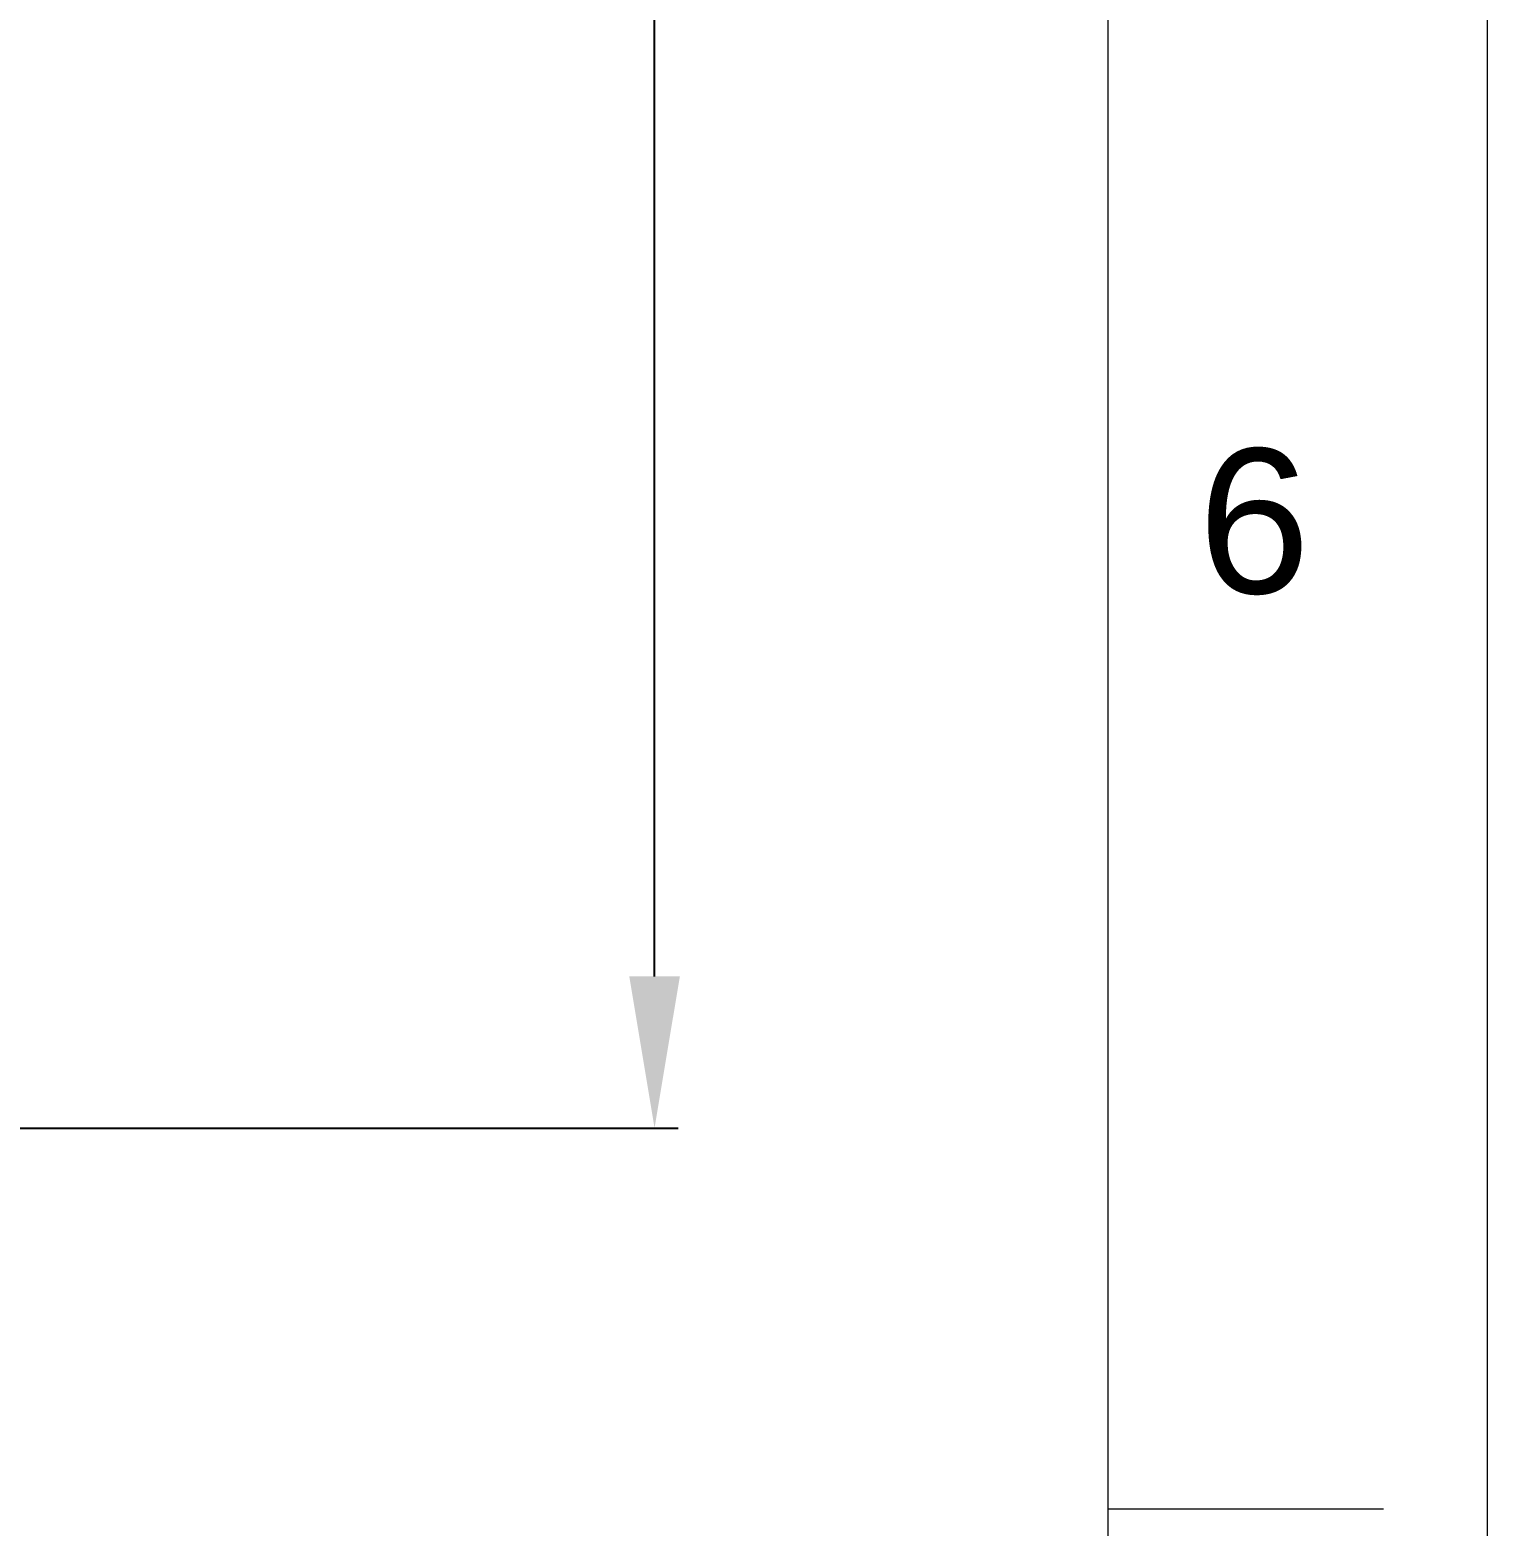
# Model space of a CAD drawing. Header units: millimetres. Extents: x 7606 to 8200, y 2765 to 3605.
# Drawn here: x 8123.5 to 8200.4, y 2984.2 to 3063.1 of the extents above; entities that cross this region are included whole.
import ezdxf

# ---------------------------------------------------------------- set-up
doc = ezdxf.new("R2010")
doc.units = ezdxf.units.MM
doc.layers.add('DIM_', color=3, linetype='Continuous', lineweight=9)
doc.layers.add('FORM', color=7, linetype='Continuous', lineweight=13)
doc.styles.get("Standard").update_dxf_attribs({"font": 'arial.ttf'})
doc.dimstyles.new('사본(2) STANDARD', dxfattribs={"dimscale": 0, "dimtxt": 5, "dimasz": 5, "dimexe": 1.25, "dimexo": 0.625, "dimgap": 1.5, "dimtad": 3, "dimtih": 1, "dimtoh": 1, "dimdec": 1, "dimzin": 9, "dimdsep": 46, "dimtxsty": 'Standard', "dimcen": 2.5, "dimclrd": 3, "dimclre": 3, "dimclrt": 4, "dimadec": 0, "dimazin": 0, "dimtfac": 1, "dimtdec": 1, "dimtmove": 0, "dimatfit": 3, "dimfxl": 1.25, "dimtfill": 1, "dimtolj": 1, "dimtzin": 0, "dimarcsym": 0})

# ---------------------------------------------------------------- blocks, each defined once
blk = doc.blocks.new('*D17')
at = {"layer": 'DIM_', "color": 3, "lineweight": -2, "transparency": 16777216}
for p, q in [((8095.985, 3174.257), (8157.735, 3174.257)), ((8156.485, 3166.257), (8156.485, 3091.206)), ((8156.485, 3013.155), (8156.485, 3080.037)), ((8122.387, 3005.155), (8157.735, 3005.155))]:
    blk.add_line(p, q, dxfattribs=at)
at = {"layer": 'DIM_', "color": 3, "transparency": 16777216}
for points in [[(8155.152, 3166.257), (8157.819, 3166.257), (8156.485, 3174.257)], [(8155.152, 3013.155), (8157.819, 3013.155), (8156.485, 3005.155)]]:
    blk.add_solid(points, dxfattribs=at)
at = {"layer": 'DIM_', "color": 4, "transparency": 16777216, "insert": (8156.485, 3085.622), "char_height": 8, "attachment_point": 5, "bg_fill": 3, "box_fill_scale": 1.1, "bg_fill_color": 256, "bg_fill_true_color": 13158600, "bg_fill_transparency": 0}
blk.add_mtext('\\A1;169.1', dxfattribs=at)

msp = doc.modelspace()

# ---------------------------------------------------------------- linework, layer by layer
at = {"layer": 'FORM', "color": 7, "linetype": 'Continuous'}
for p, q in [((8200.417, 3605.075), (8200.417, 2765.075)), ((8180.417, 2785.075), (8180.417, 3585.075)), ((8180.417, 2985.075), (8194.953, 2985.075))]:
    msp.add_line(p, q, dxfattribs=at)

# ---------------------------------------------------------------- texts
at = {"layer": 'FORM', "insert": (8188.123, 3037.133), "char_height": 7.624, "attachment_point": 5}
msp.add_mtext_dynamic_manual_height_columns('6', width=50, gutter_width=12.5, heights=[0], dxfattribs=at)

# ---------------------------------------------------------------- dimensions: what is measured, and where the dimension line sits
at = {"layer": 'DIM_'}
dim = msp.add_linear_dim(base=(8156.485, 3005.155), p1=(8095.36, 3174.257), p2=(8121.762, 3005.155), angle=90, dimstyle='사본(2) STANDARD', override={"dimscale": 1, "dimtxt": 8, "dimasz": 8, "dimtad": 0}, dxfattribs=at)
dim.commit()
dim.dimension.update_dxf_attribs({"geometry": '*D17', "text_midpoint": (8156.485, 3085.622), "dimtype": 160})

doc.saveas('drawing.dxf')
